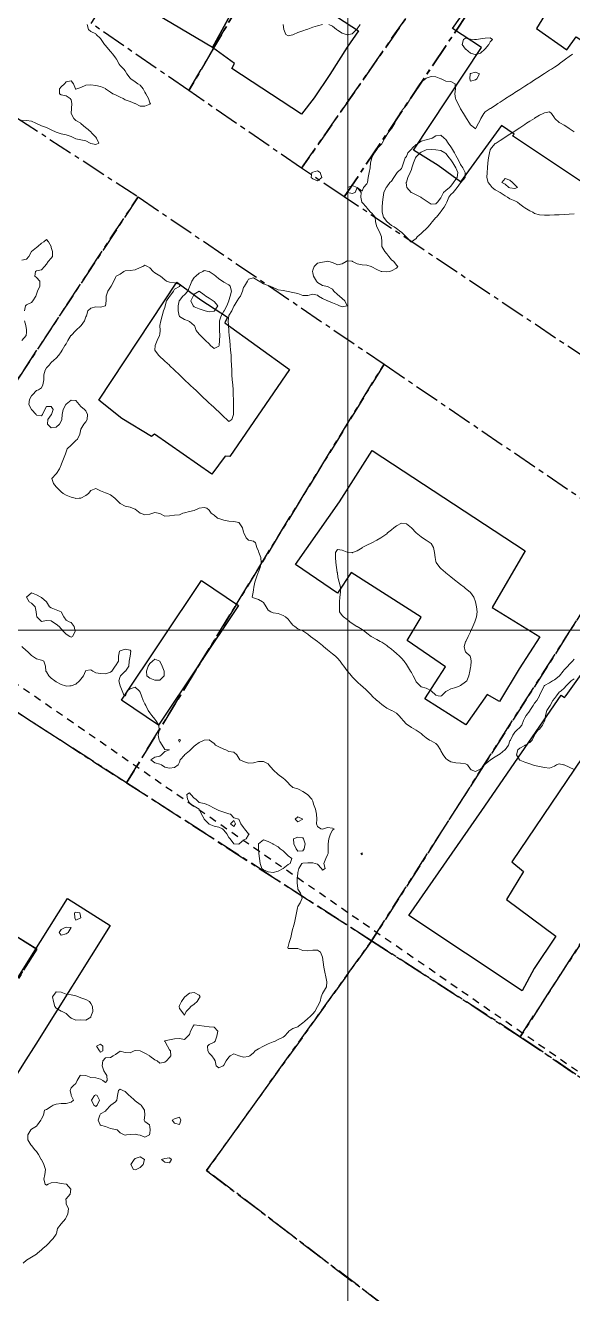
# Model space of a CAD drawing. Header units: centimetres. Extents: x 0 to 642158, y -847 to 649707.
# Drawn here: x 615934.1 to 615989.6, y 621320.2 to 621448.7 of the extents above; entities that cross this region are included whole.
import ezdxf

# ---------------------------------------------------------------- set-up
doc = ezdxf.new("R2010")
doc.units = ezdxf.units.CM
doc.header["$MEASUREMENT"] = 0
doc.linetypes.add('CENTERX2', pattern=[4, 2.5, -0.5, 0.5, -0.5])
doc.linetypes.add('JIS_02_0.7', pattern=[1.35, 0.75, -0.6])
for name, color, linetype, lineweight in [('MEV_grille', 254, 'Continuous', 9), ('WAL_parcellaire agricole', 7, 'JIS_02_0.7', 25), ('WAL_topographie 0.5', 253, 'Continuous', 20)]:
    doc.layers.add(name, color=color, linetype=linetype, lineweight=lineweight)
doc.layers.add('SPW_batiments', color=7, linetype='Continuous')
doc.layers.add('SPW_parcellaire cadastral', color=7, linetype='CENTERX2', lineweight=25, true_color=0xff0542)

# ---------------------------------------------------------------- blocks, each defined once
blk = doc.blocks.new('*U114')
at = {"layer": 'MEV_grille', "transparency": 33554687}
blk.add_lwpolyline([(-1338.46, 0), (1338.46, 0)], dxfattribs=at)
blk = doc.blocks.new('*U115')
at = {"layer": 'MEV_grille', "color": 0, "linetype": 'ByBlock', "lineweight": -2, "transparency": 16777216}
blk.add_blockref('*U114', (0, -1000), dxfattribs=at)
blk = doc.blocks.new('*U112')
at = {"layer": 'MEV_grille', "transparency": 33554687}
blk.add_lwpolyline([(0, 1825.48), (0, -1825.48)], dxfattribs=at)
blk = doc.blocks.new('*U113')
at = {"layer": 'MEV_grille', "color": 0, "linetype": 'ByBlock', "lineweight": -2, "transparency": 16777216}
blk.add_blockref('*U112', (600, 0), dxfattribs=at)

msp = doc.modelspace()

# ---------------------------------------------------------------- linework, layer by layer
at = {"layer": 'SPW_batiments'}
for points in [[(615956.8, 621455.84), (615958.21, 621455), (615957.29, 621453.12), (615955.65, 621451.11), (615953.08, 621446.43), (615943.33, 621452.25), (615945.83, 621456.89), (615948.3, 621460.84), (615956.8, 621455.84)], [(615960.61, 621452.51), (615960.84, 621452.76), (615967.88, 621448.12), (615966.75, 621446.48), (615964.98, 621443.7), (615963.4, 621441.34), (615962.12, 621439.68), (615955.05, 621444.32), (615955.31, 621444.82), (615953.08, 621446.43), (615955.65, 621451.11), (615957.29, 621453.12), (615957.91, 621452.75), (615958.44, 621453.69), (615960.61, 621452.51)], [(615986.76, 621449.68), (615985.95, 621448.35), (615989, 621446.2), (615989.96, 621447.51), (615994.25, 621444.68), (615993.06, 621442.67), (615998, 621439.5), (615997.82, 621438.83), (615999.88, 621437.4), (615997.39, 621433.65), (615995.06, 621429.79), (615983.49, 621437.48), (615983.66, 621437.65), (615982.39, 621438.52), (615978.23, 621432.82), (615975.98, 621434.48), (615973.47, 621436.02), (615980.37, 621446.42), (615977.41, 621448.34), (615981.03, 621453.48), (615986.76, 621449.68)], [(615951.92, 621420.86), (615954.62, 621419.1), (615954.34, 621418.53), (615960.9, 621413.81), (615954.86, 621404.98), (615954.38, 621405.03), (615953.04, 621403.21), (615947.21, 621407.26), (615946.91, 621407), (615943.91, 621408.85), (615941.58, 621410.7), (615949.49, 621422.64), (615951.92, 621420.86)], [(615984.8, 621395.43), (615981.45, 621389.69), (615986.27, 621386.71), (615984.18, 621383.47), (615982.19, 621380.16), (615980.95, 621380.86), (615978.76, 621377.79), (615974.61, 621380.43), (615976.72, 621383.67), (615972.84, 621386.35), (615974.26, 621388.72), (615967.15, 621393.25), (615965.76, 621391.14), (615961.52, 621394.05), (615965.98, 621400.38), (615969.28, 621405.59), (615984.8, 621395.43)], [(615947.63, 621377.78), (615943.88, 621380.29), (615951.99, 621392.41), (615955.74, 621389.9), (615947.63, 621377.78)], [(616001.32, 621387.2), (616001.51, 621387.07), (616000.91, 621386.16), (616002.62, 621383.94), (616002.24, 621383.33), (615997.05, 621374.97), (615992.97, 621377.99), (615983.45, 621363.92), (615984.61, 621362.92), (615982.9, 621360.1), (615987.91, 621356.38), (615985.69, 621353.11), (615984.47, 621350.85), (615973, 621358.47), (615980.38, 621369.13), (615988.44, 621380.81), (615988.79, 621380.57), (615988.94, 621380.76), (615996.04, 621390.7), (616001.32, 621387.2)], [(615930.84, 621348.17), (615934.74, 621354.39), (615938.39, 621360.19), (615942.73, 621357.47), (615935.18, 621345.44), (615933.94, 621343.48), (615928.28, 621334.46), (615923.94, 621337.18), (615923.77, 621337.29), (615929.43, 621346.31), (615926.79, 621347.96), (615928.03, 621349.93), (615928.25, 621349.79), (615930.63, 621348.3), (615930.67, 621348.27), (615930.84, 621348.17)]]:
    msp.add_lwpolyline(points, dxfattribs=at)
at = {"layer": 'SPW_parcellaire cadastral'}
for points in [[(615969.65, 621474.43), (615962.7, 621462.58), (615958.04, 621454.61), (615953.21, 621446.36), (615950.69, 621442.06), (615940.8, 621448.87), (615943.09, 621452.42), (615948.74, 621461.21), (615950.97, 621464.67), (615961.06, 621480.36), (615969.65, 621474.43)], [(615986.97, 621469.94), (615990.12, 621474.54), (615990.94, 621475.72), (615994.66, 621473.19), (615966.45, 621431.3), (615962.12, 621434.19), (615983.46, 621464.88), (615986.97, 621469.94)], [(615969.65, 621474.43), (615983.46, 621464.88), (615962.12, 621434.19), (615950.69, 621442.06), (615953.21, 621446.36), (615958.04, 621454.61), (615962.7, 621462.58), (615969.65, 621474.43)], [(615994.52, 621412.55), (615966.45, 621431.3), (615994.66, 621473.19), (616022.87, 621454.04), (615994.52, 621412.55)], [(615912.82, 621384.59), (615885.98, 621405.56), (615884.68, 621406.57), (615877.35, 621412.3), (615874.79, 621414.31), (615873.83, 621415.06), (615902.14, 621453.59), (615905.66, 621453.37), (615933.27, 621439.31), (615945.55, 621431.3), (615929.52, 621407), (615917.43, 621389.3), (615913.73, 621383.88), (615912.82, 621384.59)], [(615970.48, 621414.34), (615955.48, 621389.95), (615951.45, 621383.39), (615944.39, 621371.92), (615917.43, 621389.3), (615929.52, 621407), (615945.55, 621431.3), (615970.48, 621414.34)], [(615970.48, 621414.34), (615995.67, 621397.21), (615969.22, 621355.91), (615944.39, 621371.92), (615951.45, 621383.39), (615955.48, 621389.95), (615970.48, 621414.34)], [(615995.67, 621397.21), (616010.71, 621386.98), (615984.29, 621346.2), (615969.22, 621355.91), (615995.67, 621397.21)], [(615910.68, 621316), (615935.28, 621355.05), (615919.94, 621364.75), (615906.56, 621373.21), (615909.19, 621377.97), (615912.82, 621384.59), (615913.73, 621383.88), (615917.43, 621389.3), (615944.39, 621371.92), (615969.22, 621355.91), (615969.17, 621355.84), (615952.5, 621332.64), (616006.09, 621291.89), (615998.87, 621281.14), (615989.87, 621267.74), (615910.68, 621316)], [(615984.29, 621346.2), (616010.71, 621386.98), (616023.41, 621378.34), (615996.54, 621337.87), (615984.29, 621346.2)], [(615910.68, 621316), (615875.24, 621337.59), (615877.88, 621341.84), (615880.16, 621345.51), (615882.17, 621348.73), (615885.84, 621354.62), (615887.42, 621357.16), (615892.17, 621363.86), (615910.79, 621351.76), (615919.94, 621364.75), (615935.28, 621355.05), (615910.68, 621316)], [(616006.89, 621330.83), (616024.43, 621319.21), (616016.48, 621307.37), (616007.32, 621293.73), (616007.25, 621293.62), (616007.14, 621293.46), (616006.09, 621291.89), (615952.5, 621332.64), (615969.17, 621355.84), (615969.22, 621355.91), (615984.29, 621346.2), (615996.54, 621337.87), (616006.89, 621330.83)]]:
    msp.add_lwpolyline(points, dxfattribs=at)
at = {"layer": 'WAL_parcellaire agricole'}
msp.add_lwpolyline([(615932.82, 621382.26), (616024.83, 621318.77), (615932.66, 621181.33), (615908.84, 621200.51), (615897.08, 621294.51), (615929.33, 621350.51), (615927.07, 621372.26), (615932.82, 621382.26)], dxfattribs=at)
at = {"layer": 'WAL_topographie 0.5'}
for points in [[(615933.75, 621439.07), (615934.25, 621439.05), (615934.75, 621438.95), (615935.18, 621438.75), (615935.25, 621438.72), (615935.75, 621438.5), (615936.25, 621438.31), (615936.4, 621438.25), (615936.75, 621438.08), (615937.25, 621437.85), (615937.54, 621437.75), (615937.75, 621437.67), (615938.25, 621437.58), (615938.75, 621437.41), (615939.1, 621437.25), (615939.25, 621437.17), (615939.75, 621437.07), (615940.25, 621436.98), (615940.68, 621436.75), (615940.75, 621436.71), (615941.25, 621436.61), (615941.56, 621436.75), (615941.32, 621437.25), (615941.25, 621437.34), (615940.87, 621437.75), (615940.75, 621437.87), (615940.32, 621438.25), (615940.25, 621438.3), (615939.75, 621438.74), (615939.74, 621438.75), (615939.25, 621439.05), (615939.03, 621439.25), (615938.76, 621439.75), (615938.8, 621440.25), (615938.85, 621440.75), (615938.75, 621441.12), (615938.66, 621441.25), (615938.25, 621441.53), (615937.75, 621441.64), (615937.58, 621441.75), (615937.57, 621442.25), (615937.75, 621442.43), (615938.08, 621442.75), (615938.25, 621442.96), (615938.75, 621443.06), (615939, 621442.75), (615939.19, 621442.25), (615939.25, 621442.22), (615939.35, 621442.25), (615939.75, 621442.38), (615940.25, 621442.63), (615940.75, 621442.66), (615941.25, 621442.58), (615941.75, 621442.49), (615942.25, 621442.26), (615942.26, 621442.25), (615942.75, 621441.89), (615943, 621441.75), (615943.25, 621441.62), (615943.75, 621441.4), (615944.05, 621441.25), (615944.25, 621441.14), (615944.75, 621440.97), (615945.22, 621440.75), (615945.25, 621440.74), (615945.75, 621440.48), (615946.25, 621440.47), (615946.75, 621440.69), (615946.82, 621440.75), (615946.75, 621440.84), (615946.61, 621441.25), (615946.33, 621441.75), (615946.25, 621441.92), (615946.05, 621442.25), (615945.75, 621442.6), (615945.54, 621442.75), (615945.25, 621442.95), (615944.83, 621443.25), (615944.75, 621443.33), (615944.42, 621443.75), (615944.25, 621444.07), (615944.11, 621444.25), (615943.75, 621444.6), (615943.63, 621444.75), (615943.35, 621445.25), (615943.25, 621445.38), (615943, 621445.75), (615942.75, 621446.04), (615942.54, 621446.25), (615942.25, 621446.63), (615942.14, 621446.75), (615941.81, 621447.25), (615941.75, 621447.33), (615941.31, 621447.75), (615941.25, 621447.8), (615940.75, 621448.06), (615940.51, 621448.25), (615940.38, 621448.75)], [(615964.25, 621448.75), (615963.75, 621448.63), (615963.25, 621448.48), (615962.75, 621448.3), (615962.62, 621448.25), (615962.25, 621448.11), (615961.75, 621447.94), (615961.3, 621447.75), (615961.25, 621447.73), (615960.75, 621447.6), (615960.52, 621447.75), (615960.34, 621448.25), (615960.25, 621448.75)], [(615966.91, 621447.75), (615966.75, 621447.71), (615966.63, 621447.75), (615966.25, 621447.9), (615965.75, 621448.18), (615965.65, 621448.25), (615965.25, 621448.6), (615964.88, 621448.75)], [(615968.06, 621448.75), (615967.75, 621448.31), (615967.7, 621448.25), (615967.25, 621447.83), (615966.91, 621447.75)], [(615979.75, 621445.72), (615979.94, 621445.75), (615980.25, 621445.87), (615980.71, 621446.25), (615980.75, 621446.3), (615981.1, 621446.75), (615981.25, 621447), (615981.48, 621447.25), (615981.25, 621447.41), (615980.75, 621447.38), (615980.25, 621447.3), (615979.84, 621447.25), (615979.75, 621447.23), (615979.64, 621447.25), (615979.25, 621447.28), (615978.75, 621447.38), (615978.53, 621447.25), (615978.4, 621446.75), (615978.75, 621446.26), (615978.76, 621446.25), (615979.25, 621445.85), (615979.59, 621445.75), (615979.75, 621445.72)], [(615989.75, 621384.46), (615989.59, 621384.25), (615989.25, 621383.91), (615989.13, 621383.75), (615988.75, 621383.38), (615988.63, 621383.25), (615988.26, 621382.75), (615988.25, 621382.73), (615987.75, 621382.35), (615987.56, 621382.25), (615987.25, 621382.05), (615986.75, 621381.79), (615986.71, 621381.75), (615986.48, 621381.25), (615986.25, 621380.79), (615986.23, 621380.75), (615985.96, 621380.25), (615985.75, 621380.01), (615985.6, 621379.75), (615985.27, 621379.25), (615985.25, 621379.23), (615984.89, 621378.75), (615984.75, 621378.51), (615984.62, 621378.25), (615984.45, 621377.75), (615984.25, 621377.53), (615983.95, 621377.25), (615983.75, 621377.05), (615983.53, 621376.75), (615983.29, 621376.25), (615983.25, 621376.17), (615983.1, 621375.75), (615982.75, 621375.27), (615982.73, 621375.25), (615982.25, 621374.86), (615982.07, 621374.75), (615981.75, 621374.55), (615981.29, 621374.25), (615981.25, 621374.22), (615980.75, 621373.8), (615980.67, 621373.75), (615980.25, 621373.32), (615980.09, 621373.25), (615979.75, 621373.07), (615979.33, 621373.25), (615979.25, 621373.31), (615978.93, 621373.75), (615978.75, 621373.85), (615978.25, 621373.93), (615977.75, 621373.96), (615977.25, 621374.05), (615976.93, 621374.25), (615976.75, 621374.38), (615976.48, 621374.75), (615976.25, 621375.16), (615976.2, 621375.25), (615975.89, 621375.75), (615975.75, 621375.91), (615975.25, 621376.16), (615975.1, 621376.25), (615974.75, 621376.48), (615974.42, 621376.75), (615974.25, 621376.91), (615973.75, 621377.25), (615973.75, 621377.25), (615973.25, 621377.53), (615972.93, 621377.75), (615972.75, 621377.88), (615972.43, 621378.25), (615972.25, 621378.44), (615971.99, 621378.75), (615971.75, 621378.98), (615971.26, 621379.25), (615971.25, 621379.26), (615970.75, 621379.47), (615970.39, 621379.75), (615970.25, 621379.87), (615969.79, 621380.25), (615969.75, 621380.28), (615969.26, 621380.75), (615969.25, 621380.76), (615968.78, 621381.25), (615968.75, 621381.28), (615968.25, 621381.71), (615968.19, 621381.75), (615967.75, 621382.17), (615967.66, 621382.25), (615967.25, 621382.66), (615967.18, 621382.75), (615966.77, 621383.25), (615966.75, 621383.28), (615966.42, 621383.75), (615966.25, 621383.96), (615966.05, 621384.25), (615965.75, 621384.57), (615965.56, 621384.75), (615965.25, 621385), (615964.93, 621385.25), (615964.75, 621385.4), (615964.33, 621385.75), (615964.25, 621385.82), (615963.75, 621386.23), (615963.73, 621386.25), (615963.25, 621386.58), (615963.04, 621386.75), (615962.75, 621386.97), (615962.36, 621387.25), (615962.25, 621387.31), (615961.75, 621387.54), (615961.44, 621387.75), (615961.25, 621387.91), (615960.97, 621388.25), (615960.75, 621388.51), (615960.48, 621388.75), (615960.25, 621388.89), (615959.75, 621389.07), (615959.25, 621389.13), (615959.02, 621389.25), (615958.75, 621389.43), (615958.55, 621389.75), (615958.25, 621390.2), (615958.17, 621390.25), (615957.75, 621390.51), (615957.25, 621390.65), (615957.13, 621390.75), (615957.21, 621391.25), (615957.25, 621391.47), (615957.29, 621391.75), (615957.37, 621392.25), (615957.55, 621392.75), (615957.73, 621393.25), (615957.75, 621393.29), (615957.91, 621393.75), (615958.04, 621394.25), (615958.01, 621394.75), (615957.8, 621395.25), (615957.75, 621395.41), (615957.6, 621395.75), (615957.46, 621396.25), (615957.25, 621396.4), (615956.75, 621396.52), (615956.51, 621396.75), (615956.27, 621397.25), (615956.25, 621397.33), (615956.13, 621397.75), (615955.79, 621398.25), (615955.75, 621398.29), (615955.25, 621398.39), (615954.75, 621398.42), (615954.25, 621398.54), (615953.75, 621398.7), (615953.61, 621398.75), (615953.25, 621399.04), (615952.97, 621399.25), (615952.75, 621399.55), (615952.52, 621399.75), (615952.25, 621399.83), (615951.75, 621399.75), (615951.75, 621399.75), (615951.25, 621399.51), (615950.75, 621399.41), (615950.25, 621399.29), (615950.08, 621399.25), (615949.75, 621399.08), (615949.25, 621399.03), (615948.75, 621398.98), (615948.25, 621398.94), (615947.75, 621399.2), (615947.58, 621399.25), (615947.25, 621399.31), (615947.06, 621399.25), (615946.75, 621399.13), (615946.25, 621399.07), (615945.78, 621399.25), (615945.75, 621399.26), (615945.25, 621399.64), (615944.98, 621399.75), (615944.75, 621399.85), (615944.25, 621399.95), (615943.75, 621400.22), (615943.71, 621400.25), (615943.25, 621400.7), (615943.2, 621400.75), (615942.75, 621401.11), (615942.46, 621401.25), (615942.25, 621401.32), (615941.75, 621401.52), (615941.25, 621401.75), (615940.75, 621401.53), (615940.51, 621401.25), (615940.25, 621401.05), (615939.75, 621400.76), (615939.58, 621400.75), (615939.25, 621400.73), (615939.17, 621400.75), (615938.75, 621400.86), (615938.25, 621401.06), (615937.96, 621401.25), (615937.75, 621401.42), (615937.4, 621401.75), (615937.25, 621401.93), (615936.96, 621402.25), (615936.81, 621402.75), (615937.25, 621403.23), (615937.27, 621403.25), (615937.6, 621403.75), (615937.75, 621404.13), (615937.79, 621404.25), (615937.99, 621404.75), (615938.18, 621405.25), (615938.25, 621405.46), (615938.37, 621405.75), (615938.75, 621406.14), (615938.86, 621406.25), (615939.25, 621406.62), (615939.4, 621406.75), (615939.63, 621407.25), (615939.75, 621407.75), (615939.75, 621407.75), (615940.05, 621408.25), (615940.25, 621408.51), (615940.38, 621408.75), (615940.43, 621409.25), (615940.25, 621409.63), (615940.12, 621409.75), (615939.75, 621410.07), (615939.59, 621410.25), (615939.25, 621410.67), (615938.75, 621410.69), (615938.25, 621410.29), (615938.22, 621410.25), (615937.96, 621409.75), (615937.86, 621409.25), (615937.83, 621408.75), (615937.75, 621408.56), (615937.57, 621408.25), (615937.25, 621407.97), (615936.75, 621407.88), (615936.36, 621408.25), (615936.4, 621408.75), (615936.75, 621409.22), (615936.77, 621409.25), (615936.94, 621409.75), (615936.75, 621410.04), (615936.25, 621410.06), (615936.11, 621409.75), (615935.86, 621409.25), (615935.75, 621409.1), (615935.25, 621409.17), (615935.21, 621409.25), (615934.75, 621409.75), (615934.75, 621409.75), (615934.47, 621410.25), (615934.53, 621410.75), (615934.75, 621411.15), (615934.85, 621411.25), (615935.25, 621411.67), (615935.46, 621411.75), (615935.75, 621411.96), (615935.9, 621412.25), (615935.99, 621412.75), (615935.98, 621413.25), (615936.14, 621413.75), (615936.25, 621413.97), (615936.54, 621414.25), (615936.75, 621414.5), (615937, 621414.75), (615937.25, 621414.94), (615937.5, 621415.25), (615937.75, 621415.58), (615937.85, 621415.75), (615938.13, 621416.25), (615938.25, 621416.42), (615938.43, 621416.75), (615938.74, 621417.25), (615938.75, 621417.26), (615939.25, 621417.75), (615939.25, 621417.75), (615939.75, 621418.23), (615939.77, 621418.25), (615940.11, 621418.75), (615940.25, 621419.13), (615940.32, 621419.25), (615940.46, 621419.75), (615940.75, 621420.01), (615941.25, 621420.15), (615941.75, 621420.12), (615942.25, 621420.24), (615942.26, 621420.25), (615942.31, 621420.75), (615942.33, 621421.25), (615942.49, 621421.75), (615942.75, 621422.16), (615942.82, 621422.25), (615943.08, 621422.75), (615943.25, 621423.12), (615943.33, 621423.25), (615943.75, 621423.48), (615944.12, 621423.75), (615944.25, 621423.8), (615944.75, 621423.83), (615945.25, 621423.9), (615945.75, 621424.14), (615946.04, 621424.25), (615946.25, 621424.36), (615946.5, 621424.25), (615946.75, 621424.12), (615947.08, 621423.75), (615947.25, 621423.59), (615947.75, 621423.28), (615947.81, 621423.25), (615948.25, 621422.88), (615948.44, 621422.75), (615948.75, 621422.64), (615949.25, 621422.6), (615949.75, 621422.43), (615949.78, 621422.25), (615949.75, 621422.21), (615949.25, 621421.93), (615949.13, 621421.75), (615948.77, 621421.25), (615948.75, 621421.2), (615948.44, 621420.75), (615948.29, 621420.25), (615948.25, 621420.07), (615948.14, 621419.75), (615947.98, 621419.25), (615947.84, 621418.75), (615947.75, 621418.25), (615947.8, 621417.75), (615947.75, 621417.39), (615947.73, 621417.25), (615947.49, 621416.75), (615947.27, 621416.25), (615947.25, 621415.75), (615947.62, 621415.25), (615947.75, 621415.13), (615948.15, 621414.75), (615948.25, 621414.66), (615948.72, 621414.25), (615948.75, 621414.22), (615949.25, 621413.75), (615949.25, 621413.75), (615949.75, 621413.25), (615949.75, 621413.25), (615950.25, 621412.75), (615950.25, 621412.75), (615950.75, 621412.29), (615950.8, 621412.25), (615951.25, 621411.86), (615951.37, 621411.75), (615951.75, 621411.38), (615951.88, 621411.25), (615952.25, 621410.88), (615952.38, 621410.75), (615952.75, 621410.4), (615952.91, 621410.25), (615953.25, 621409.95), (615953.48, 621409.75), (615953.75, 621409.5), (615954, 621409.25), (615954.25, 621409), (615954.53, 621408.75), (615954.75, 621408.54), (615955.07, 621408.75), (615955.22, 621409.25), (615955.21, 621409.75), (615955.21, 621410.25), (615955.21, 621410.75), (615955.2, 621411.25), (615955.18, 621411.75), (615955.14, 621412.25), (615955.1, 621412.75), (615955.07, 621413.25), (615955.05, 621413.75), (615955.03, 621414.25), (615955, 621414.75), (615954.97, 621415.25), (615954.93, 621415.75), (615954.89, 621416.25), (615954.84, 621416.75), (615954.79, 621417.25), (615954.75, 621417.65), (615954.74, 621417.75), (615954.71, 621418.25), (615954.69, 621418.75), (615954.74, 621419.25), (615954.75, 621419.28), (615955.04, 621419.75), (615955.25, 621420.21), (615955.28, 621420.25), (615955.61, 621420.75), (615955.75, 621421.02), (615955.93, 621421.25), (615956.15, 621421.75), (615956.25, 621422.1), (615956.35, 621422.25), (615956.65, 621422.75), (615956.75, 621422.94), (615957.25, 621423.1), (615957.75, 621422.8), (615957.82, 621422.75), (615958.25, 621422.49), (615958.75, 621422.31), (615958.93, 621422.25), (615959.25, 621422.12), (615959.75, 621421.89), (615960.25, 621421.81), (615960.58, 621421.75), (615960.75, 621421.72), (615961.25, 621421.59), (615961.75, 621421.5), (615962.25, 621421.29), (615962.75, 621421.29), (615963.25, 621421.44), (615963.75, 621421.32), (615963.85, 621421.25), (615964.25, 621421.01), (615964.75, 621420.76), (615964.78, 621420.75), (615965.25, 621420.56), (615965.75, 621420.36), (615965.96, 621420.25), (615966.25, 621420.15), (615966.75, 621420.25), (615966.51, 621420.75), (615966.25, 621421.01), (615965.97, 621421.25), (615965.75, 621421.41), (615965.39, 621421.75), (615965.25, 621421.93), (615964.75, 621422.21), (615964.58, 621422.25), (615964.25, 621422.32), (615963.75, 621422.62), (615963.65, 621422.75), (615963.32, 621423.25), (615963.25, 621423.6), (615963.23, 621423.75), (615963.25, 621423.86), (615963.41, 621424.25), (615963.75, 621424.57), (615964.25, 621424.69), (615964.65, 621424.75), (615964.75, 621424.77), (615964.88, 621424.75), (615965.25, 621424.63), (615965.75, 621424.42), (615966.25, 621424.5), (615966.66, 621424.75), (615966.75, 621424.8), (615967.25, 621424.78), (615967.3, 621424.75), (615967.75, 621424.52), (615968.25, 621424.41), (615968.75, 621424.38), (615969.17, 621424.25), (615969.25, 621424.22), (615969.75, 621423.92), (615970.18, 621423.75), (615970.25, 621423.73), (615970.75, 621423.71), (615971.04, 621423.75), (615971.25, 621423.8), (615971.75, 621424.08), (615971.88, 621424.25), (615971.75, 621424.36), (615971.46, 621424.75), (615971.25, 621424.92), (615970.96, 621425.25), (615970.75, 621425.51), (615970.56, 621425.75), (615970.27, 621426.25), (615970.25, 621426.75), (615970.25, 621426.75), (615970.21, 621427.25), (615970.02, 621427.75), (615969.75, 621428.25), (615969.75, 621428.25), (615969.61, 621428.75), (615969.6, 621429.25), (615969.25, 621429.66), (615969.12, 621429.75), (615968.75, 621430.2), (615968.69, 621430.25), (615968.25, 621430.72), (615968.23, 621430.75), (615968.12, 621431.25), (615968.17, 621431.75), (615967.75, 621432.25), (615967.54, 621431.75), (615967.25, 621431.64), (615966.81, 621431.75), (615966.82, 621432.25), (615967.25, 621432.44), (615967.75, 621432.25), (615967.75, 621432.25), (615968.25, 621431.88), (615968.39, 621432.25), (615968.75, 621432.61), (615968.81, 621432.75), (615968.89, 621433.25), (615968.97, 621433.75), (615969.07, 621434.25), (615969.12, 621434.75), (615969.24, 621435.25), (615969.25, 621435.28), (615969.53, 621435.75), (615969.75, 621436.09), (615969.87, 621436.25), (615970.25, 621436.67), (615970.3, 621436.75), (615970.57, 621437.25), (615970.75, 621437.59), (615970.87, 621437.75), (615971.25, 621438.23), (615971.26, 621438.25), (615971.57, 621438.75), (615971.75, 621439.1), (615971.82, 621439.25), (615972.09, 621439.75), (615972.25, 621439.97), (615972.47, 621440.25), (615972.75, 621440.59), (615972.85, 621440.75), (615973.15, 621441.25), (615973.25, 621441.4), (615973.47, 621441.75), (615973.75, 621442.22), (615973.77, 621442.25), (615974.11, 621442.75), (615974.25, 621442.92), (615974.67, 621443.25), (615974.75, 621443.32), (615975.25, 621443.5), (615975.75, 621443.46), (615976.25, 621443.27), (615976.28, 621443.25), (615976.75, 621443.03), (615977.25, 621443), (615977.7, 621442.75), (615977.71, 621442.25), (615977.66, 621441.75), (615977.73, 621441.25), (615977.75, 621441.2), (615977.95, 621440.75), (615978.24, 621440.25), (615978.25, 621440.23), (615978.54, 621439.75), (615978.75, 621439.41), (615978.85, 621439.25), (615979.15, 621438.75), (615979.25, 621438.59), (615979.69, 621438.25), (615979.75, 621438.19), (615979.79, 621438.25), (615980.07, 621438.75), (615980.25, 621439.13), (615980.3, 621439.25), (615980.61, 621439.75), (615980.75, 621439.92), (615981.25, 621440.24), (615981.26, 621440.25), (615981.75, 621440.57), (615982.03, 621440.75), (615982.25, 621440.89), (615982.75, 621441.22), (615982.8, 621441.25), (615983.25, 621441.54), (615983.58, 621441.75), (615983.75, 621441.86), (615984.25, 621442.19), (615984.35, 621442.25), (615984.75, 621442.5), (615985.13, 621442.75), (615985.25, 621442.83), (615985.75, 621443.15), (615985.9, 621443.25), (615986.25, 621443.47), (615986.68, 621443.75), (615986.75, 621443.8), (615987.25, 621444.12), (615987.46, 621444.25), (615987.75, 621444.44), (615988.23, 621444.75), (615988.25, 621444.77), (615988.75, 621445.16), (615988.89, 621445.25), (615989.25, 621445.51), (615989.6, 621445.75)], [(615979.75, 621443.15), (615979.89, 621443.25), (615980.15, 621443.75), (615979.75, 621443.92), (615979.25, 621443.81), (615979.21, 621443.75), (615979.18, 621443.25), (615979.25, 621443.03), (615979.75, 621443.15)], [(615989.75, 621429.58), (615989.25, 621429.55), (615988.75, 621429.52), (615988.25, 621429.49), (615987.75, 621429.47), (615987.25, 621429.44), (615986.75, 621429.43), (615986.25, 621429.46), (615985.75, 621429.62), (615985.56, 621429.75), (615985.25, 621429.88), (615984.75, 621430.18), (615984.67, 621430.25), (615984.25, 621430.57), (615984.02, 621430.75), (615983.75, 621430.91), (615983.25, 621431.1), (615983, 621431.25), (615982.75, 621431.39), (615982.25, 621431.74), (615982.24, 621431.75), (615981.75, 621432.02), (615981.46, 621432.25), (615981.25, 621432.52), (615981.03, 621432.75), (615980.91, 621433.25), (615980.93, 621433.75), (615980.96, 621434.25), (615981.01, 621434.75), (615981.07, 621435.25), (615981.17, 621435.75), (615981.25, 621436.05), (615981.38, 621436.25), (615981.75, 621436.69), (615981.85, 621436.75), (615982.25, 621437), (615982.63, 621437.25), (615982.75, 621437.33), (615983.25, 621437.65), (615983.4, 621437.75), (615983.75, 621437.97), (615984.18, 621438.25), (615984.25, 621438.3), (615984.75, 621438.62), (615984.94, 621438.75), (615985.25, 621438.95), (615985.72, 621439.25), (615985.75, 621439.27), (615986.25, 621439.56), (615986.62, 621439.75), (615986.75, 621439.82), (615987.25, 621439.91), (615987.47, 621439.75), (615987.75, 621439.32), (615987.8, 621439.25), (615988.25, 621438.82), (615988.38, 621438.75), (615988.75, 621438.55), (615989.2, 621438.25), (615989.25, 621438.21), (615989.75, 621437.88)], [(615973.25, 621426.72), (615973.28, 621426.75), (615973.75, 621427.09), (615973.83, 621427.25), (615974.25, 621427.59), (615974.4, 621427.75), (615974.75, 621428.04), (615974.94, 621428.25), (615975.25, 621428.62), (615975.36, 621428.75), (615975.75, 621429.19), (615975.8, 621429.25), (615976.2, 621429.75), (615976.25, 621429.8), (615976.59, 621430.25), (615976.75, 621430.55), (615976.86, 621430.75), (615977.04, 621431.25), (615977.25, 621431.52), (615977.48, 621431.75), (615977.75, 621432.08), (615977.88, 621432.25), (615978.25, 621432.73), (615978.27, 621432.75), (615978.72, 621433.25), (615978.7, 621433.75), (615978.46, 621434.25), (615978.25, 621434.59), (615978.17, 621434.75), (615977.9, 621435.25), (615977.75, 621435.49), (615977.61, 621435.75), (615977.32, 621436.25), (615977.25, 621436.36), (615977, 621436.75), (615976.75, 621437.11), (615976.58, 621437.25), (615976.25, 621437.55), (615975.75, 621437.48), (615975.36, 621437.25), (615975.25, 621437.2), (615974.75, 621437.09), (615974.25, 621436.95), (615973.97, 621436.75), (615973.75, 621436.59), (615973.37, 621436.25), (615973.25, 621436.14), (615972.89, 621435.75), (615972.75, 621435.4), (615972.63, 621435.25), (615972.46, 621434.75), (615972.3, 621434.25), (615972.25, 621434.18), (615971.8, 621433.75), (615971.75, 621433.65), (615971.48, 621433.25), (615971.25, 621432.9), (615971.06, 621432.75), (615970.75, 621432.31), (615970.7, 621432.25), (615970.47, 621431.75), (615970.38, 621431.25), (615970.31, 621430.75), (615970.28, 621430.25), (615970.29, 621429.75), (615970.42, 621429.25), (615970.75, 621428.8), (615970.8, 621428.75), (615971.25, 621428.38), (615971.5, 621428.25), (615971.75, 621428.08), (615972.2, 621427.75), (615972.25, 621427.71), (615972.72, 621427.25), (615972.75, 621427.2), (615973.2, 621426.75), (615973.25, 621426.72)], [(615975.75, 621430.6), (615975.89, 621430.75), (615976.25, 621431.21), (615976.26, 621431.25), (615976.51, 621431.75), (615976.75, 621431.94), (615977.12, 621432.25), (615977.25, 621432.37), (615977.52, 621432.75), (615977.75, 621433.08), (615977.88, 621433.25), (615977.95, 621433.75), (615977.75, 621434.24), (615977.75, 621434.25), (615977.44, 621434.75), (615977.25, 621435.06), (615977.09, 621435.25), (615976.75, 621435.68), (615976.63, 621435.75), (615976.25, 621436), (615975.75, 621436.07), (615975.25, 621436.11), (615974.75, 621436.06), (615974.25, 621435.83), (615974.16, 621435.75), (615973.75, 621435.36), (615973.67, 621435.25), (615973.46, 621434.75), (615973.31, 621434.25), (615973.25, 621434.08), (615973.13, 621433.75), (615972.9, 621433.25), (615972.75, 621432.8), (615972.73, 621432.75), (615972.75, 621432.46), (615972.78, 621432.25), (615973.23, 621431.75), (615973.25, 621431.73), (615973.75, 621431.5), (615974.21, 621431.25), (615974.25, 621431.23), (615974.75, 621430.91), (615974.96, 621430.75), (615975.25, 621430.57), (615975.75, 621430.6)], [(615964.19, 621433.25), (615963.75, 621432.91), (615963.25, 621433.12), (615963.11, 621433.25), (615963.17, 621433.75), (615963.25, 621433.81), (615963.75, 621433.92), (615964.01, 621433.75), (615964.19, 621433.25)], [(615984.02, 621432.25), (615983.75, 621432.14), (615983.25, 621432.21), (615983.15, 621432.25), (615982.75, 621432.57), (615982.43, 621432.75), (615982.75, 621433.16), (615983.25, 621432.98), (615983.51, 621432.75), (615983.75, 621432.51), (615984.02, 621432.25)], [(615934.03, 621419.75), (615934.15, 621420.25), (615934.25, 621420.37), (615934.75, 621420.58), (615934.89, 621420.75), (615935.17, 621421.25), (615935.25, 621421.42), (615935.35, 621421.75), (615935.58, 621422.25), (615935.58, 621422.75), (615935.25, 621423.13), (615935.1, 621423.25), (615935.15, 621423.75), (615935.25, 621423.81), (615935.75, 621423.9), (615936.08, 621424.25), (615936.25, 621424.48), (615936.43, 621424.75), (615936.75, 621425.08), (615936.89, 621425.25), (615936.86, 621425.75), (615936.75, 621426.18), (615936.73, 621426.25), (615936.47, 621426.75), (615936.25, 621426.96), (615936, 621426.75), (615935.75, 621426.61), (615935.38, 621426.25), (615935.25, 621426.16), (615934.75, 621425.75), (615934.75, 621425.75), (615934.47, 621425.25), (615934.25, 621424.97), (615933.75, 621424.89)], [(615953.75, 621416.18), (615953.76, 621416.25), (615953.81, 621416.75), (615953.83, 621417.25), (615953.82, 621417.75), (615953.8, 621418.25), (615953.81, 621418.75), (615953.97, 621419.25), (615954.25, 621419.7), (615954.28, 621419.75), (615954.54, 621420.25), (615954.74, 621420.75), (615954.75, 621420.79), (615954.89, 621421.25), (615955.01, 621421.75), (615954.88, 621422.25), (615954.75, 621422.38), (615954.25, 621422.66), (615954.11, 621422.75), (615953.75, 621423), (615953.42, 621423.25), (615953.25, 621423.38), (615952.75, 621423.74), (615952.71, 621423.75), (615952.25, 621423.83), (615952.12, 621423.75), (615951.75, 621423.58), (615951.41, 621423.25), (615951.25, 621423.12), (615950.99, 621422.75), (615950.78, 621422.25), (615950.75, 621422.18), (615950.59, 621421.75), (615950.25, 621421.37), (615950.1, 621421.25), (615949.75, 621420.78), (615949.73, 621420.75), (615949.63, 621420.25), (615949.62, 621419.75), (615949.7, 621419.25), (615949.75, 621419.18), (615950.25, 621418.86), (615950.61, 621418.75), (615950.75, 621418.67), (615951.25, 621418.27), (615951.27, 621418.25), (615951.44, 621417.75), (615951.75, 621417.38), (615951.88, 621417.25), (615952.25, 621416.88), (615952.38, 621416.75), (615952.75, 621416.39), (615952.9, 621416.25), (615953.25, 621415.94), (615953.75, 621416.18)], [(615953.25, 621419.7), (615953.31, 621419.75), (615953.62, 621420.25), (615953.25, 621420.69), (615953.17, 621420.75), (615952.75, 621421.02), (615952.43, 621421.25), (615952.25, 621421.38), (615951.75, 621421.73), (615951.25, 621421.43), (615951.15, 621421.25), (615950.89, 621420.75), (615951.13, 621420.25), (615951.25, 621420.15), (615951.75, 621419.94), (615952.25, 621419.79), (615952.35, 621419.75), (615952.75, 621419.66), (615953.25, 621419.7)], [(615933.78, 621416.75), (615934.22, 621417.25), (615934.25, 621417.58), (615934.25, 621417.75), (615934.25, 621417.81), (615934.16, 621418.25), (615934.03, 621418.75)], [(615976.31, 621380.75), (615976.25, 621380.71), (615975.96, 621380.75), (615975.75, 621380.8), (615975.25, 621381.25), (615975.25, 621381.25), (615974.75, 621381.5), (615974.25, 621381.66), (615974.14, 621381.75), (615973.75, 621382.15), (615973.69, 621382.25), (615973.44, 621382.75), (615973.25, 621383.11), (615973.16, 621383.25), (615972.85, 621383.75), (615972.75, 621383.9), (615972.53, 621384.25), (615972.25, 621384.55), (615972.05, 621384.75), (615971.75, 621385.03), (615971.49, 621385.25), (615971.25, 621385.47), (615970.88, 621385.75), (615970.75, 621385.84), (615970.25, 621386.17), (615970.09, 621386.25), (615969.75, 621386.43), (615969.25, 621386.7), (615969.18, 621386.75), (615968.75, 621387.09), (615968.54, 621387.25), (615968.25, 621387.45), (615967.75, 621387.75), (615967.74, 621387.75), (615967.25, 621388.08), (615967.03, 621388.25), (615966.75, 621388.47), (615966.39, 621388.75), (615966.25, 621388.89), (615965.98, 621389.25), (615965.96, 621389.75), (615965.98, 621390.25), (615966.01, 621390.75), (615966.06, 621391.25), (615966.07, 621391.75), (615965.94, 621392.25), (615965.81, 621392.75), (615965.75, 621393.2), (615965.74, 621393.25), (615965.66, 621393.75), (615965.61, 621394.25), (615965.55, 621394.75), (615965.55, 621395.25), (615965.75, 621395.56), (615966.25, 621395.49), (615966.75, 621395.31), (615967.18, 621395.25), (615967.25, 621395.24), (615967.29, 621395.25), (615967.75, 621395.44), (615968.25, 621395.73), (615968.28, 621395.75), (615968.75, 621395.99), (615969.25, 621396.25), (615969.25, 621396.25), (615969.75, 621396.51), (615970.15, 621396.75), (615970.25, 621396.81), (615970.75, 621397.16), (615970.85, 621397.25), (615971.25, 621397.56), (615971.49, 621397.75), (615971.75, 621397.95), (615972.25, 621398.24), (615972.75, 621398.18), (615973.25, 621397.75), (615973.25, 621397.75), (615973.75, 621397.25), (615973.75, 621397.25), (615974.25, 621396.84), (615974.39, 621396.75), (615974.75, 621396.52), (615975.15, 621396.25), (615975.25, 621396.16), (615975.5, 621395.75), (615975.61, 621395.25), (615975.66, 621394.75), (615975.75, 621394.34), (615975.78, 621394.25), (615976.15, 621393.75), (615976.25, 621393.64), (615976.7, 621393.25), (615976.75, 621393.21), (615977.25, 621392.79), (615977.3, 621392.75), (615977.75, 621392.38), (615977.92, 621392.25), (615978.25, 621392.01), (615978.59, 621391.75), (615978.75, 621391.62), (615979.2, 621391.25), (615979.25, 621391.2), (615979.6, 621390.75), (615979.75, 621390.25), (615979.75, 621390.25), (615979.85, 621389.75), (615979.93, 621389.25), (615979.87, 621388.75), (615979.75, 621388.44), (615979.68, 621388.25), (615979.48, 621387.75), (615979.26, 621387.25), (615979.25, 621387.22), (615979.02, 621386.75), (615978.76, 621386.25), (615978.75, 621386.2), (615978.59, 621385.75), (615978.69, 621385.25), (615978.75, 621385.2), (615979.22, 621384.75), (615979.25, 621384.68), (615979.33, 621384.25), (615979.27, 621383.75), (615979.25, 621383.62), (615979.18, 621383.25), (615979.09, 621382.75), (615978.86, 621382.25), (615978.75, 621382.16), (615978.25, 621381.79), (615978.17, 621381.75), (615977.75, 621381.58), (615977.25, 621381.46), (615976.88, 621381.25), (615976.75, 621381.17), (615976.31, 621380.75)], [(615938.75, 621386.67), (615938.89, 621386.75), (615939.16, 621387.25), (615939.07, 621387.75), (615938.75, 621388.17), (615938.55, 621388.25), (615938.25, 621388.41), (615938.02, 621388.75), (615937.75, 621389.25), (615937.75, 621389.25), (615937.25, 621389.46), (615936.75, 621389.65), (615936.56, 621389.75), (615936.25, 621390.25), (615936.25, 621390.25), (615935.75, 621390.69), (615935.68, 621390.75), (615935.25, 621390.98), (615934.75, 621391.16), (615934.25, 621390.75), (615934.52, 621390.25), (615934.75, 621390.13), (615935.13, 621389.75), (615935.21, 621389.25), (615935.25, 621388.95), (615935.28, 621388.75), (615935.75, 621388.27), (615936.25, 621388.37), (615936.75, 621388.33), (615936.88, 621388.25), (615937.25, 621387.99), (615937.54, 621387.75), (615937.75, 621387.54), (615937.98, 621387.25), (615938.25, 621386.98), (615938.62, 621386.75), (615938.75, 621386.67)], [(615933.9, 621323.25), (615934.25, 621323.54), (615934.58, 621323.75), (615934.75, 621323.86), (615935.25, 621324.15), (615935.35, 621324.25), (615935.75, 621324.61), (615935.89, 621324.75), (615936.25, 621325.04), (615936.48, 621325.25), (615936.75, 621325.54), (615936.94, 621325.75), (615937.25, 621326.2), (615937.29, 621326.25), (615937.38, 621326.75), (615937.75, 621327.25), (615937.75, 621327.25), (615938.18, 621327.75), (615938.25, 621327.89), (615938.42, 621328.25), (615938.51, 621328.75), (615938.27, 621329.25), (615938.25, 621329.5), (615938.24, 621329.75), (615938.25, 621329.78), (615938.67, 621330.25), (615938.72, 621330.75), (615938.31, 621331.25), (615938.25, 621331.27), (615937.75, 621331.32), (615937.25, 621331.43), (615936.75, 621331.39), (615936.45, 621331.25), (615936.25, 621331.16), (615936.14, 621331.25), (615935.99, 621331.75), (615936.11, 621332.25), (615936.15, 621332.75), (615936.01, 621333.25), (615935.75, 621333.74), (615935.74, 621333.75), (615935.47, 621334.25), (615935.25, 621334.58), (615935.1, 621334.75), (615934.75, 621335.18), (615934.67, 621335.25), (615934.36, 621335.75), (615934.36, 621336.25), (615934.69, 621336.75), (615934.75, 621336.82), (615935.25, 621337.12), (615935.37, 621337.25), (615935.7, 621337.75), (615935.75, 621337.88), (615935.95, 621338.25), (615936.08, 621338.75), (615936.25, 621338.82), (615936.75, 621339.14), (615936.94, 621339.25), (615937.25, 621339.35), (615937.75, 621339.43), (615938.25, 621339.44), (615938.75, 621339.55), (615939, 621339.75), (615938.78, 621340.25), (615938.75, 621340.3), (615938.65, 621340.75), (615938.75, 621341), (615939.01, 621341.25), (615939.25, 621341.46), (615939.39, 621341.75), (615939.69, 621342.25), (615939.75, 621342.3), (615940.25, 621342.26), (615940.27, 621342.25), (615940.75, 621342.06), (615941.25, 621342.02), (615941.75, 621341.9), (615941.98, 621341.75), (615942.25, 621341.57), (615942.41, 621341.75), (615942.38, 621342.25), (615942.25, 621342.47), (615942.09, 621342.75), (615941.9, 621343.25), (615941.98, 621343.75), (615942.25, 621344.04), (615942.75, 621344.1), (615943.02, 621344.25), (615943.25, 621344.39), (615943.75, 621344.72), (615944.25, 621344.59), (615944.75, 621344.55), (615945.15, 621344.75), (615945.25, 621344.79), (615945.75, 621344.78), (615945.77, 621344.75), (615946.25, 621344.54), (615946.74, 621344.25), (615946.75, 621344.24), (615947.25, 621343.84), (615947.48, 621343.75), (615947.75, 621343.53), (615948.25, 621343.61), (615948.44, 621343.75), (615948.75, 621344.1), (615948.87, 621344.25), (615948.82, 621344.75), (615948.75, 621344.85), (615948.54, 621345.25), (615948.25, 621345.73), (615948.2, 621345.75), (615948.25, 621345.78), (615948.75, 621345.88), (615949.25, 621345.97), (615949.75, 621346.02), (615950.25, 621345.92), (615950.58, 621346.25), (615950.75, 621346.42), (615950.86, 621346.75), (615951.13, 621347.25), (615951.25, 621347.39), (615951.75, 621347.34), (615952.25, 621347.25), (615952.25, 621347.25), (615952.75, 621347.21), (615953.25, 621347.15), (615953.65, 621346.75), (615953.52, 621346.25), (615953.35, 621345.75), (615953.25, 621345.63), (615952.75, 621345.41), (615952.58, 621345.25), (615952.61, 621344.75), (615952.75, 621344.54), (615953.02, 621344.25), (615953.25, 621343.92), (615953.35, 621343.75), (615953.48, 621343.25), (615953.75, 621343.03), (615954.19, 621343.25), (615954.25, 621343.3), (615954.47, 621343.75), (615954.75, 621344.12), (615954.9, 621344.25), (615955.25, 621344.45), (615955.75, 621344.27), (615955.8, 621344.25), (615956.25, 621344.13), (615956.75, 621344.19), (615956.89, 621344.25), (615957.25, 621344.56), (615957.41, 621344.75), (615957.75, 621344.96), (615958.25, 621345.25), (615958.25, 621345.25), (615958.75, 621345.47), (615959.25, 621345.68), (615959.46, 621345.75), (615959.75, 621345.9), (615960.25, 621346.15), (615960.4, 621346.25), (615960.75, 621346.67), (615960.83, 621346.75), (615961.25, 621347.03), (615961.75, 621347.21), (615961.8, 621347.25), (615962.25, 621347.59), (615962.43, 621347.75), (615962.75, 621348.03), (615963.01, 621348.25), (615963.25, 621348.5), (615963.46, 621348.75), (615963.75, 621349.25), (615963.75, 621349.25), (615964.01, 621349.75), (615964.1, 621350.25), (615964.25, 621350.57), (615964.35, 621350.75), (615964.64, 621351.25), (615964.67, 621351.75), (615964.59, 621352.25), (615964.49, 621352.75), (615964.39, 621353.25), (615964.3, 621353.75), (615964.25, 621354.25), (615964.25, 621354.25), (615964.03, 621354.75), (615963.75, 621354.95), (615963.25, 621354.95), (615962.75, 621354.89), (615962.25, 621354.92), (615961.75, 621355.12), (615961.25, 621355.13), (615960.75, 621355.15), (615960.73, 621355.25), (615960.75, 621355.35), (615960.88, 621355.75), (615961.04, 621356.25), (615961.15, 621356.75), (615961.25, 621357.19), (615961.27, 621357.25), (615961.41, 621357.75), (615961.52, 621358.25), (615961.6, 621358.75), (615961.7, 621359.25), (615961.75, 621359.4), (615961.98, 621359.75), (615962.18, 621360.25), (615962.02, 621360.75), (615961.75, 621361.14), (615961.73, 621361.25), (615961.67, 621361.75), (615961.66, 621362.25), (615961.74, 621362.75), (615961.75, 621362.82), (615961.84, 621363.25), (615962.15, 621363.75), (615962.25, 621363.77), (615962.75, 621363.8), (615963.25, 621363.8), (615963.5, 621363.75), (615963.75, 621363.67), (615964.13, 621363.25), (615964.25, 621363.08), (615964.53, 621363.25), (615964.37, 621363.75), (615964.57, 621364.25), (615964.75, 621364.62), (615964.81, 621364.75), (615964.82, 621365.25), (615964.81, 621365.75), (615964.88, 621366.25), (615965.06, 621366.75), (615965.25, 621367.12), (615965.42, 621367.25), (615965.25, 621367.33), (615964.75, 621367.39), (615964.35, 621367.25), (615964.25, 621367.23), (615964.08, 621367.25), (615963.75, 621367.5), (615963.64, 621367.75), (615963.66, 621368.25), (615963.65, 621368.75), (615963.52, 621369.25), (615963.34, 621369.75), (615963.25, 621370.08), (615963.15, 621370.25), (615962.75, 621370.69), (615962.71, 621370.75), (615962.25, 621371.04), (615961.88, 621371.25), (615961.75, 621371.31), (615961.25, 621371.45), (615960.9, 621371.75), (615960.75, 621371.91), (615960.43, 621372.25), (615960.25, 621372.4), (615959.75, 621372.75), (615959.75, 621372.75), (615959.25, 621373.25), (615959.25, 621373.25), (615958.82, 621373.75), (615958.75, 621373.84), (615958.25, 621374.08), (615957.75, 621374.07), (615957.25, 621373.95), (615956.75, 621373.93), (615956.25, 621374.07), (615955.88, 621374.25), (615955.75, 621374.43), (615955.56, 621374.75), (615955.25, 621375.03), (615954.75, 621375.1), (615954.44, 621375.25), (615954.25, 621375.34), (615953.75, 621375.58), (615953.4, 621375.75), (615953.25, 621375.89), (615952.78, 621376.25), (615952.75, 621376.28), (615952.25, 621376.25), (615952.25, 621376.25), (615951.75, 621376.02), (615951.37, 621375.75), (615951.25, 621375.63), (615950.86, 621375.25), (615950.75, 621375.17), (615950.26, 621374.75), (615950.25, 621374.74), (615949.82, 621374.25), (615949.75, 621374.02), (615949.62, 621373.75), (615949.25, 621373.49), (615948.75, 621373.41), (615948.25, 621373.5), (615947.92, 621373.75), (615947.75, 621373.81), (615947.25, 621373.95), (615946.84, 621374.25), (615947.25, 621374.53), (615947.75, 621374.61), (615947.94, 621374.75), (615948.25, 621375.11), (615948.75, 621375.25), (615948.25, 621375.31), (615947.98, 621375.75), (615947.75, 621376.12), (615947.68, 621376.25), (615947.6, 621376.75), (615947.69, 621377.25), (615947.65, 621377.75), (615947.35, 621378.25), (615947.25, 621378.37), (615946.94, 621378.75), (615946.75, 621379), (615946.58, 621379.25), (615946.33, 621379.75), (615946.25, 621379.91), (615946.06, 621380.25), (615945.89, 621380.75), (615945.75, 621381.12), (615945.67, 621381.25), (615945.25, 621381.62), (615944.75, 621381.45), (615944.46, 621381.25), (615944.27, 621380.75), (615944.25, 621380.73), (615944.15, 621380.75), (615943.93, 621381.25), (615943.75, 621381.75), (615943.75, 621381.75), (615943.59, 621382.25), (615943.75, 621382.71), (615943.76, 621382.75), (615944.25, 621383.23), (615944.27, 621383.25), (615944.6, 621383.75), (615944.64, 621384.25), (615944.75, 621384.75), (615944.75, 621384.75), (615944.82, 621385.25), (615944.75, 621385.35), (615944.25, 621385.45), (615943.75, 621385.3), (615943.66, 621385.25), (615943.58, 621384.75), (615943.55, 621384.25), (615943.25, 621383.78), (615943.23, 621383.75), (615942.88, 621383.25), (615942.75, 621383.13), (615942.25, 621382.97), (615941.75, 621383.01), (615941.25, 621383.06), (615940.97, 621383.25), (615940.75, 621383.38), (615940.25, 621383.3), (615940.22, 621383.25), (615940.01, 621382.75), (615939.75, 621382.43), (615939.61, 621382.25), (615939.25, 621381.93), (615938.75, 621381.76), (615938.62, 621381.75), (615938.25, 621381.72), (615938.19, 621381.75), (615937.75, 621381.88), (615937.25, 621382.17), (615937.12, 621382.25), (615936.75, 621382.54), (615936.5, 621382.75), (615936.25, 621383.16), (615936.19, 621383.25), (615936.17, 621383.75), (615935.99, 621384.25), (615935.75, 621384.35), (615935.25, 621384.5), (615934.85, 621384.75), (615934.75, 621384.83), (615934.31, 621385.25), (615934.25, 621385.31), (615933.77, 621385.75)], [(615947.75, 621382.31), (615948.18, 621382.75), (615948.19, 621383.25), (615948, 621383.75), (615947.75, 621384.25), (615947.75, 621384.25), (615947.25, 621384.46), (615947.02, 621384.25), (615946.75, 621384), (615946.56, 621383.75), (615946.4, 621383.25), (615946.44, 621382.75), (615946.75, 621382.53), (615947.25, 621382.33), (615947.75, 621382.31)], [(615989.75, 621373.26), (615989.25, 621373.5), (615988.75, 621373.74), (615988.68, 621373.75), (615988.25, 621373.83), (615987.98, 621373.75), (615987.75, 621373.62), (615987.25, 621373.4), (615986.75, 621373.48), (615986.25, 621373.57), (615985.75, 621373.69), (615985.52, 621373.75), (615985.25, 621373.83), (615984.75, 621374.01), (615984.25, 621374.22), (615984.21, 621374.25), (615983.9, 621374.75), (615984.04, 621375.25), (615984.25, 621375.44), (615984.75, 621375.72), (615984.8, 621375.75), (615985.25, 621376.02), (615985.51, 621376.25), (615985.72, 621376.75), (615985.75, 621376.8), (615986.06, 621377.25), (615986.25, 621377.35), (615986.54, 621377.75), (615986.75, 621378.16), (615986.78, 621378.25), (615986.86, 621378.75), (615986.97, 621379.25), (615987.25, 621379.64), (615987.31, 621379.75), (615987.6, 621380.25), (615987.75, 621380.48), (615987.95, 621380.75), (615988.25, 621381.12), (615988.44, 621381.25), (615988.75, 621381.52), (615988.94, 621381.75), (615989.25, 621382.04), (615989.46, 621382.25), (615989.75, 621382.46)], [(615949.75, 621376.03), (615949.86, 621376.25), (615949.75, 621376.32), (615949.65, 621376.25), (615949.75, 621376.03)], [(615955.8, 621365.75), (615955.75, 621365.7), (615955.25, 621365.75), (615955.25, 621365.75), (615954.88, 621366.25), (615954.75, 621366.37), (615954.56, 621366.75), (615954.25, 621367.13), (615954.12, 621367.25), (615953.75, 621367.43), (615953.25, 621367.52), (615952.75, 621367.72), (615952.71, 621367.75), (615952.26, 621368.25), (615952.25, 621368.27), (615951.97, 621368.75), (615951.75, 621369.25), (615951.75, 621369.25), (615951.25, 621369.54), (615950.91, 621369.75), (615950.75, 621369.88), (615950.55, 621370.25), (615950.49, 621370.75), (615950.75, 621370.9), (615950.9, 621370.75), (615951.25, 621370.37), (615951.42, 621370.25), (615951.75, 621369.94), (615952.25, 621369.84), (615952.46, 621369.75), (615952.75, 621369.64), (615953.25, 621369.37), (615953.48, 621369.25), (615953.75, 621369.13), (615954.25, 621368.95), (615954.75, 621368.79), (615954.91, 621368.75), (615955.25, 621368.36), (615955.75, 621368.25), (615955.75, 621368.25), (615955.97, 621367.75), (615956.25, 621367.38), (615956.33, 621367.25), (615956.75, 621366.77), (615956.8, 621366.75), (615956.75, 621366.65), (615956.5, 621366.25), (615956.25, 621366.1), (615955.8, 621365.75)], [(615955.25, 621367.48), (615955.44, 621367.75), (615955.25, 621368.1), (615954.93, 621367.75), (615955.25, 621367.48)], [(615962.25, 621368.25), (615962.25, 621368.25), (615961.75, 621367.96), (615961.46, 621368.25), (615961.75, 621368.47), (615962.25, 621368.25), (615962.25, 621368.25)], [(615960.25, 621363.25), (615960.25, 621363.25), (615959.75, 621362.96), (615959.25, 621362.84), (615958.75, 621362.89), (615958.25, 621363.11), (615958.08, 621363.25), (615957.92, 621363.75), (615957.87, 621364.25), (615957.79, 621364.75), (615957.75, 621365.25), (615957.75, 621365.25), (615957.75, 621365.75), (615957.75, 621365.75), (615958.25, 621366.14), (615958.75, 621365.98), (615959.21, 621365.75), (615959.25, 621365.72), (615959.75, 621365.42), (615959.96, 621365.25), (615960.25, 621365.02), (615960.54, 621364.75), (615960.75, 621364.51), (615961.12, 621364.25), (615960.98, 621363.75), (615960.75, 621363.65), (615960.25, 621363.25)], [(615962.4, 621365.25), (615962.25, 621365.04), (615961.75, 621365.01), (615961.58, 621365.25), (615961.34, 621365.75), (615961.3, 621366.25), (615961.75, 621366.42), (615962.25, 621366.34), (615962.32, 621366.25), (615962.5, 621365.75), (615962.4, 621365.25)], [(615968.25, 621364.62), (615968.28, 621364.75), (615968.25, 621364.83), (615968.14, 621364.75), (615968.25, 621364.62)], [(615939.75, 621358.25), (615939.75, 621358.25), (615939.25, 621358), (615939.15, 621358.25), (615939.1, 621358.75), (615939.25, 621358.82), (615939.65, 621358.75), (615939.75, 621358.25), (615939.75, 621358.25)], [(615938.46, 621356.75), (615938.25, 621356.62), (615937.75, 621356.48), (615937.54, 621356.75), (615937.75, 621357.05), (615938.15, 621357.25), (615938.25, 621357.3), (615938.75, 621357.25), (615938.75, 621357.25), (615938.75, 621357.25), (615938.46, 621356.75)], [(615940.77, 621348.25), (615940.75, 621348.19), (615940.25, 621347.88), (615939.75, 621347.9), (615939.25, 621347.87), (615938.75, 621348.08), (615938.55, 621348.25), (615938.25, 621348.55), (615937.87, 621348.75), (615937.75, 621348.79), (615937.25, 621349.08), (615937.12, 621349.25), (615936.98, 621349.75), (615936.87, 621350.25), (615937.25, 621350.75), (615937.25, 621350.75), (615937.25, 621350.75), (615937.75, 621350.72), (615938.25, 621350.51), (615938.75, 621350.43), (615939.25, 621350.34), (615939.51, 621350.25), (615939.75, 621350.15), (615940.25, 621349.97), (615940.61, 621349.75), (615940.75, 621349.57), (615940.93, 621349.25), (615940.96, 621348.75), (615940.77, 621348.25)], [(615950.44, 621348.75), (615950.25, 621348.38), (615949.98, 621348.75), (615949.75, 621349.06), (615949.72, 621349.25), (615949.75, 621349.36), (615949.94, 621349.75), (615950.25, 621350.2), (615950.3, 621350.25), (615950.75, 621350.6), (615951.25, 621350.69), (615951.75, 621350.39), (615951.85, 621350.25), (615951.75, 621350.11), (615951.55, 621349.75), (615951.25, 621349.48), (615950.89, 621349.25), (615950.75, 621349.08), (615950.44, 621348.75)], [(615941.96, 621344.75), (615941.75, 621344.63), (615941.63, 621344.75), (615941.32, 621345.25), (615941.75, 621345.43), (615941.96, 621345.25), (615941.96, 621344.75)], [(615946.25, 621336.02), (615946.72, 621336.25), (615946.75, 621336.42), (615946.77, 621336.75), (615946.75, 621337.08), (615946.7, 621337.25), (615946.25, 621337.6), (615946.16, 621337.75), (615946.22, 621338.25), (615946.21, 621338.75), (615945.85, 621339.25), (615945.75, 621339.33), (615945.25, 621339.7), (615945.19, 621339.75), (615944.75, 621340.17), (615944.64, 621340.25), (615944.25, 621340.66), (615944.02, 621340.75), (615943.75, 621340.87), (615943.57, 621340.75), (615943.47, 621340.25), (615943.39, 621339.75), (615943.25, 621339.61), (615942.8, 621339.25), (615942.75, 621339.21), (615942.3, 621338.75), (615942.25, 621338.66), (615941.75, 621338.38), (615941.68, 621338.25), (615941.5, 621337.75), (615941.71, 621337.25), (615941.75, 621337.22), (615942.25, 621337.1), (615942.75, 621336.91), (615943.25, 621336.81), (615943.42, 621336.75), (615943.75, 621336.45), (615944.15, 621336.25), (615944.25, 621336.23), (615944.38, 621336.25), (615944.75, 621336.3), (615945.25, 621336.31), (615945.54, 621336.25), (615945.75, 621336.21), (615946.25, 621336.02)], [(615941.25, 621339.12), (615941.4, 621339.25), (615941.64, 621339.75), (615941.4, 621340.25), (615941.25, 621340.31), (615941.13, 621340.25), (615940.83, 621339.75), (615941.07, 621339.25), (615941.25, 621339.12)], [(615949.75, 621337.31), (615949.88, 621337.75), (615949.75, 621338.04), (615949.25, 621337.89), (615949, 621337.75), (615949.25, 621337.44), (615949.75, 621337.31)], [(615945.25, 621332.71), (615945.34, 621332.75), (615945.75, 621332.95), (615946.07, 621333.25), (615946.19, 621333.75), (615945.75, 621334.01), (615945.25, 621333.85), (615945.16, 621333.75), (615944.81, 621333.25), (615945.08, 621332.75), (615945.25, 621332.71)], [(615948.75, 621333.4), (615948.95, 621333.75), (615948.75, 621333.91), (615948.25, 621333.87), (615947.92, 621333.75), (615948.25, 621333.5), (615948.75, 621333.4)]]:
    msp.add_lwpolyline(points, dxfattribs=at)

# ---------------------------------------------------------------- block references
at = {"layer": 'MEV_grille', "transparency": 33554687}
for name, p in [('*U113', (615366.81, 620593.64)), ('*U115', (616669.48, 622387.38))]:
    msp.add_blockref(name, p, dxfattribs=at)

doc.saveas('drawing.dxf')
